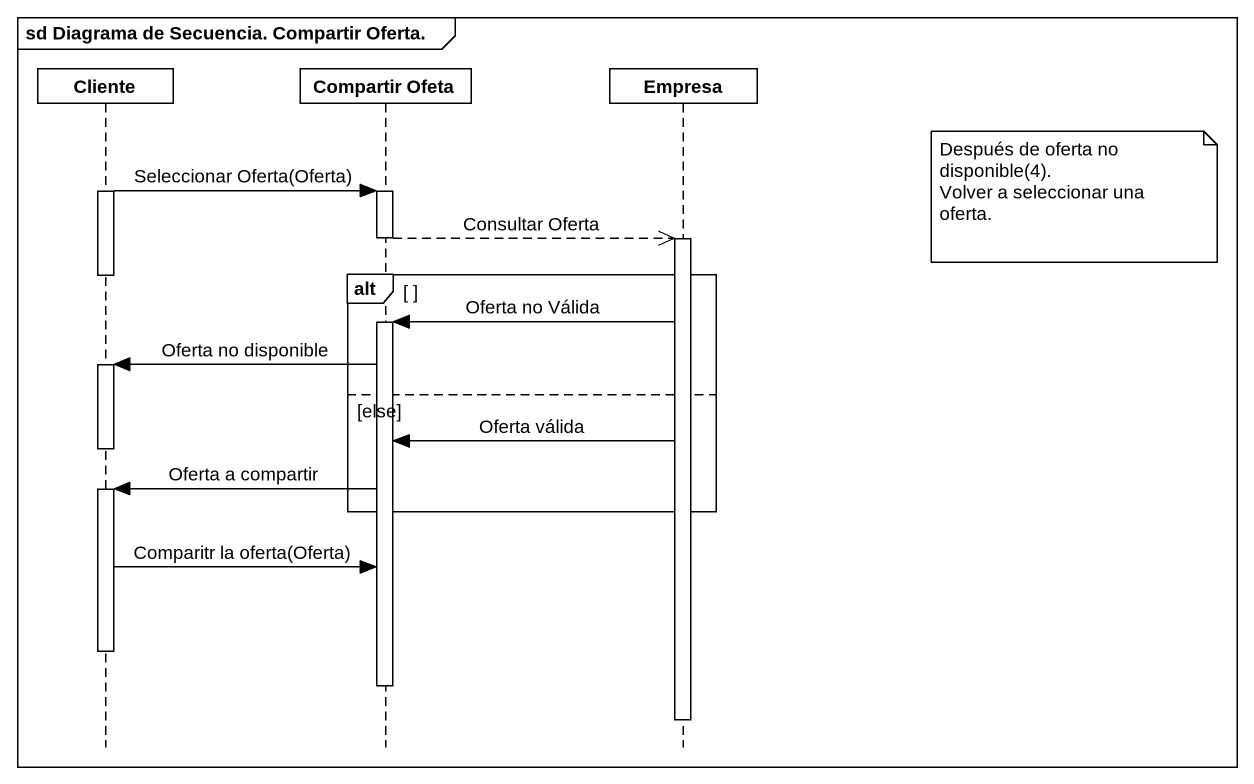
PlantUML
@startuml
mainframe sd Diagrama de Secuencia. Compartir Oferta.
hide footbox
participant Cliente
participant "Compartir Ofeta" as Compartir_Ofeta
participant Empresa

activate Cliente
Cliente -> Compartir_Ofeta : Seleccionar Oferta(Oferta)
activate Compartir_Ofeta
note right of Empresa
  Después de oferta no disponible(4).
  Volver a seleccionar una oferta.
end note
Compartir_Ofeta -->> Empresa : Consultar Oferta
deactivate Compartir_Ofeta
activate Empresa
alt
  deactivate Cliente
  Empresa -> Compartir_Ofeta : Oferta no Válida
  activate Compartir_Ofeta
  Compartir_Ofeta -> Cliente : Oferta no disponible
  activate Cliente
else else
  Empresa -> Compartir_Ofeta : Oferta válida
  deactivate Cliente
  Compartir_Ofeta -> Cliente : Oferta a compartir
  activate Cliente
end
Cliente -> Compartir_Ofeta : Comparitr la oferta(Oferta)
deactivate Cliente
deactivate Compartir_Ofeta
deactivate Empresa
@enduml
